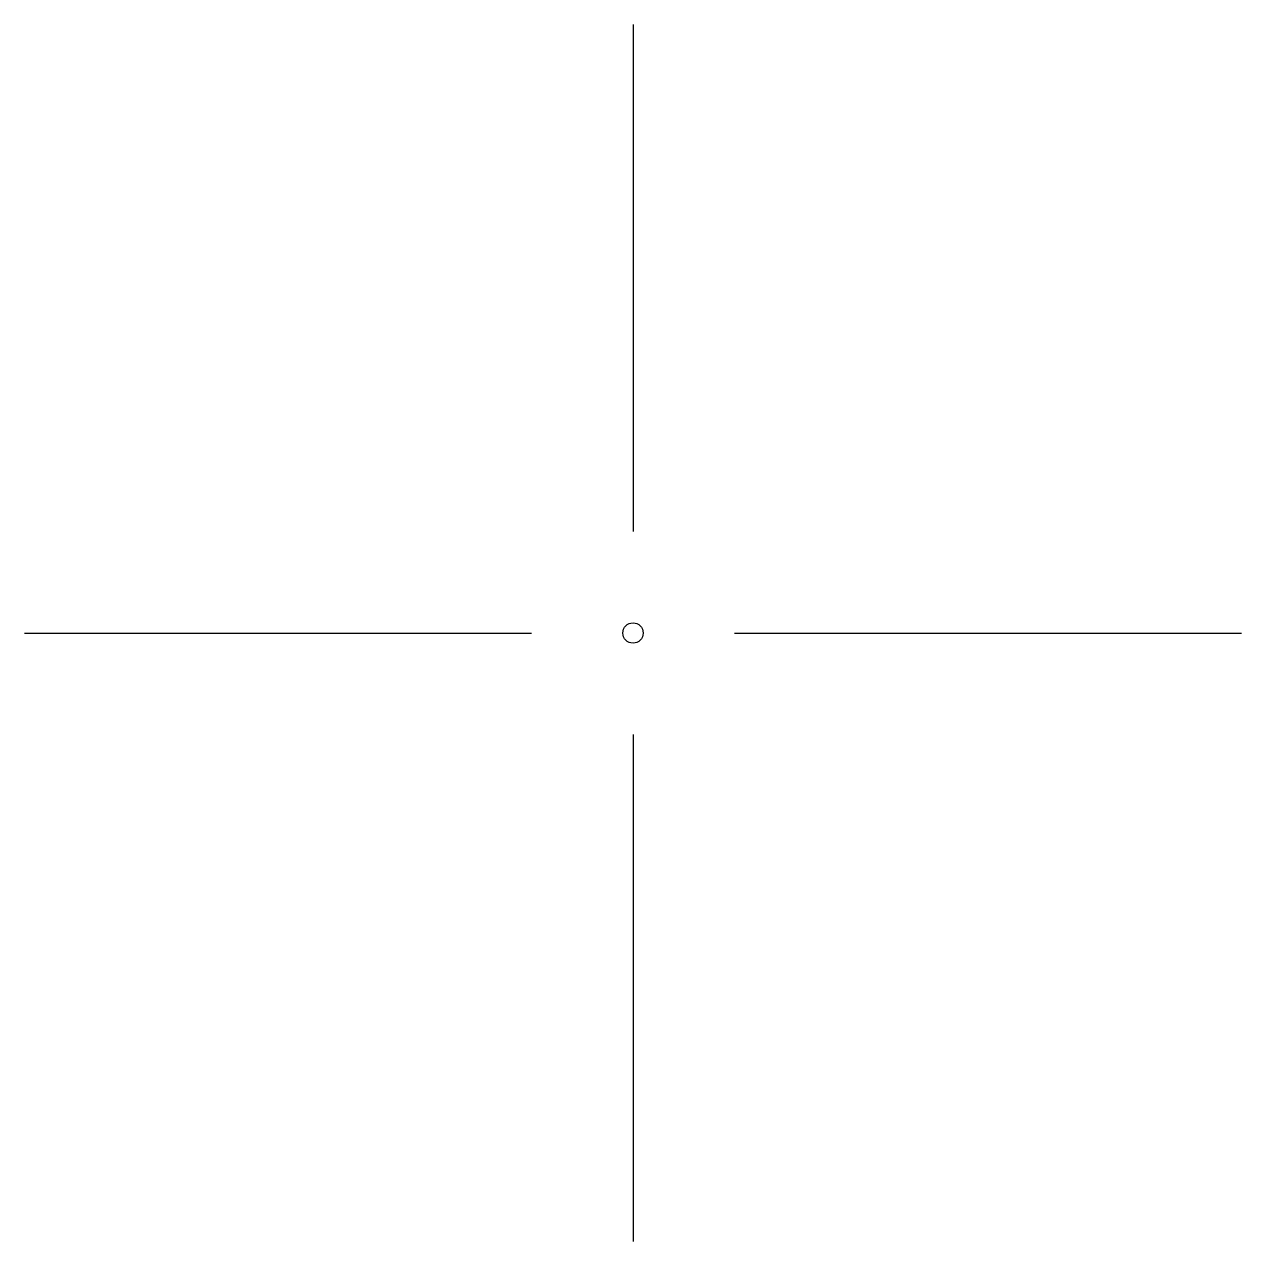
# Model space of a CAD drawing. Extents: x -3 to 3, y -3 to 3.
import ezdxf

# ---------------------------------------------------------------- set-up
doc = ezdxf.new("R2010")
doc.units = 0

# ---------------------------------------------------------------- blocks, each defined once
blk = doc.blocks.new('MAP-GRID-CROSS')
at = {"color": 0, "linetype": 'Continuous'}
for p, q in [((0, 3), (0, 0.5)), ((-3, 0), (-0.5, 0)), ((0.5, 0), (3, 0)), ((0, -0.5), (0, -3))]:
    blk.add_line(p, q, dxfattribs=at)
blk.add_circle((0, 0), 0.05, dxfattribs=at)

msp = doc.modelspace()

# ---------------------------------------------------------------- block references
msp.add_blockref('MAP-GRID-CROSS', (0, 0))

doc.saveas('drawing.dxf')
